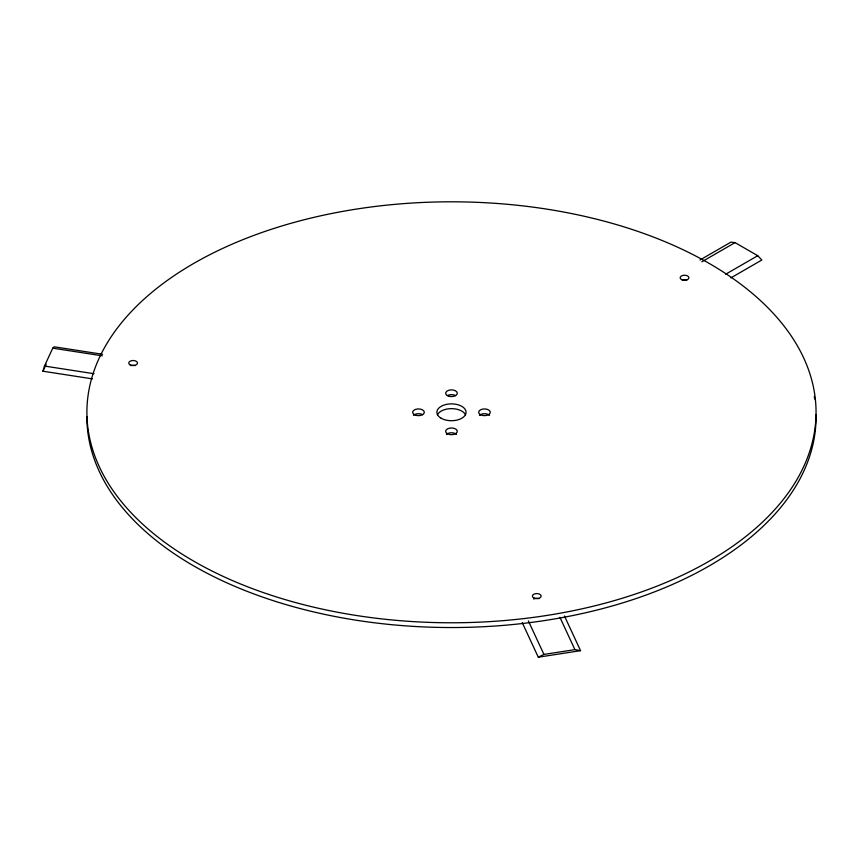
<?xml version="1.0" encoding="UTF-8"?>
<svg xmlns="http://www.w3.org/2000/svg" width="859" height="859" viewBox="0 0 859 859"><rect width="100%" height="100%" fill="white"/><g stroke="black" fill="none" stroke-linecap="round" stroke-linejoin="round"><path stroke-width="1.29" d="M92.514 378.883L42.95 371.217L44.464 366.052L52.764 348.163L54.278 346.821L102.532 354.284M42.95 371.217L46.182 364.248M699.988 259.998L730.923 242.141L735.046 242.614L757.735 255.714L761.858 259.998L730.923 277.865M701.824 261.802L735.046 242.614M725.651 274.236L757.735 255.714M522.197 622.517L538.292 657.199L543.93 654.418L574.918 649.629L580.555 650.66L564.449 615.978M538.292 657.199L580.555 650.66M52.764 348.163L102.328 355.83M44.464 366.052L94.018 373.719M559.928 617.331L574.918 649.629M528.382 620.939L543.93 654.418M479.419 415.369A5.83 3.372 0 0 1 489.523 415.369M533.686 599.056A4.37 2.523 0 0 1 538.958 598.659M447.346 395.623A5.83 3.372 0 0 1 455.603 395.623M413.426 415.369A5.83 3.372 0 0 1 422.607 414.672M446.422 434.418A5.83 3.372 0 0 1 456.526 434.418M130.944 365.612A4.37 2.523 0 0 1 135.314 365.612M816.029 414.8A364.581 210.487 0 0 1 453.112 627.532A364.581 210.487 0 0 1 86.899 416.69M814.3 396.45A364.581 210.487 0 0 1 814.719 399.07M682.336 280.313A4.37 2.523 0 0 1 686.706 280.313M437.392 414.876A14.582 8.418 0 0 1 451.48 408.637A14.582 8.418 0 0 1 465.557 414.876M480.353 414.672A5.83 3.372 0 0 0 490.102 413.158A5.83 3.372 0 0 0 482.962 409.034A5.83 3.372 0 0 0 480.353 414.672M448.559 396.149A5.83 3.372 0 0 0 457.31 393.239A5.83 3.372 0 0 0 448.559 390.319A5.83 3.372 0 0 0 448.559 396.149M534.588 598.272A4.37 2.523 0 0 0 541.149 596.082A4.37 2.523 0 0 0 534.588 593.902A4.37 2.523 0 0 0 534.588 598.272M130.031 364.828A4.37 2.523 0 0 0 137.354 363.69A4.37 2.523 0 0 0 131.996 360.597A4.37 2.523 0 0 0 130.031 364.828M268.642 594.396A364.581 210.487 0 0 0 816.05 412.653A364.581 210.487 0 0 0 269.726 229.825A364.581 210.487 0 0 0 268.642 594.396M682.336 279.927A4.37 2.523 0 0 0 688.897 277.736A4.37 2.523 0 0 0 682.336 275.556A4.37 2.523 0 0 0 682.336 279.927M415.563 415.208A5.83 3.372 0 0 0 424.314 412.288A5.83 3.372 0 0 0 415.563 409.367A5.83 3.372 0 0 0 415.563 415.208M447.346 433.72A5.83 3.372 0 0 0 457.106 432.206A5.83 3.372 0 0 0 449.966 428.083A5.83 3.372 0 0 0 447.346 433.72M441.161 418.247A14.582 8.418 0 0 0 465.557 414.467A14.582 8.418 0 0 0 447.7 404.159A14.582 8.418 0 0 0 441.161 418.247"/></g></svg>
